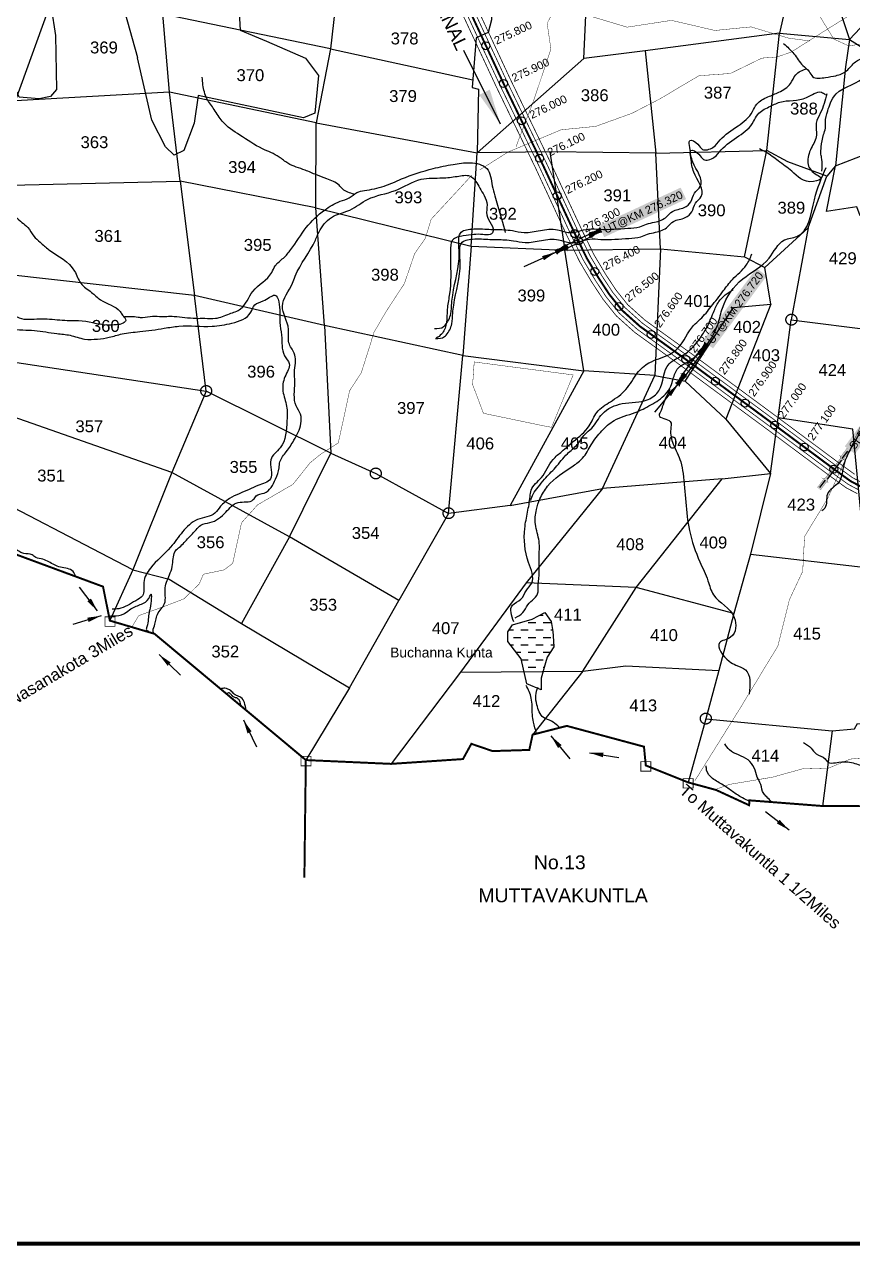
# Model space of a CAD drawing. Header units: feet. Extents: x 762418 to 770948, y 1592332 to 1602959.
# Drawn here: x 765419 to 767504, y 1592332 to 1595405 of the extents above; entities that cross this region are included whole.
import ezdxf
from ezdxf.enums import TextEntityAlignment as Align

# ---------------------------------------------------------------- set-up
doc = ezdxf.new("R2010")
doc.units = ezdxf.units.FT
doc.header["$LTSCALE"] = 15
doc.header["$MEASUREMENT"] = 0
doc.header["$PDMODE"] = 32
doc.header["$PDSIZE"] = 20
doc.linetypes.add('ACAD_ISO02W100', pattern=[15, 12, -3])
doc.linetypes.add('HIDDEN2', pattern=[0.1875, 0.125, -0.0625])
for name, color, linetype in [('CANAL1', 7, 'Continuous'), ('CSMark', 72, 'Continuous'), ('HILL', 17, 'Continuous'), ('PAPER SIZE', 10, 'Continuous'), ('PLOT', 7, 'Continuous'), ('PLOT NO', 7, 'Continuous'), ('ROADS', 6, 'Continuous'), ('STRUCTURE', 5, 'Continuous'), ('TANKS-STREAM', 4, 'Continuous'), ('VILLAGE BOUNDRY', 5, 'HIDDEN2'), ('VILLAGE STONES', 240, 'Continuous')]:
    doc.layers.add(name, color=color, linetype=linetype)
doc.styles.add('CANAL', font='Cambria.ttf')
doc.styles.get("Standard").update_dxf_attribs({"font": 'arial.ttf'})
doc.linetypes.add('DOTS', pattern='A,1e-06,-3,["●",Standard,S=3,R=0,X=-1.25,Y=-1.25],-3', length=6.000001)
doc.dimstyles.new('CRDS', dxfattribs={"dimtxt": 20, "dimasz": 35, "dimexe": 0.18, "dimexo": 0.0625, "dimgap": 0.09, "dimtad": 0, "dimtih": 1, "dimtoh": 1, "dimdec": 0, "dimzin": 2, "dimdsep": 46, "dimtxsty": 'CANAL', "dimcen": 0.09, "dimclrt": 256, "dimadec": 0, "dimazin": 0, "dimtfac": 1, "dimtdec": 0, "dimtofl": 0, "dimtmove": 0, "dimatfit": 3, "dimfxl": 1, "dimtfill": 2, "dimtfillclr": 5, "dimtolj": 1, "dimtzin": 0, "dimarcsym": 0})
doc.dimstyles.get("Standard").update_dxf_attribs({"dimtxt": 0.18, "dimasz": 0.18, "dimexe": 0.18, "dimexo": 0.0625, "dimgap": 0.09, "dimtad": 0, "dimtih": 1, "dimtoh": 1, "dimdec": 4, "dimzin": 0, "dimdsep": 46, "dimtxsty": 'Standard', "dimcen": 0.09, "dimadec": 0, "dimazin": 0, "dimtfac": 1, "dimtdec": 4, "dimtofl": 0, "dimtmove": 0, "dimatfit": 3, "dimfxl": 1, "dimtolj": 1, "dimtzin": 0, "dimarcsym": 0})

# ---------------------------------------------------------------- blocks, each defined once
blk = doc.blocks.new('SLB')
at = {"layer": 'STRUCTURE'}
h = blk.add_hatch(dxfattribs=at)
h.set_pattern_fill('DOTS', color=6, scale=20, angle=320.3722, style=0)
h.set_pattern_definition([(320.372247934, (-159.4327, -72.9564), (1.2786241598, 0.5641323054), [0, -1.25])])
h.paths.add_polyline_path([(769699.5, 1706871.1), (769699.5, 1706861.1), (769729.1, 1706861.1), (769732.1, 1706863.1), (769792.1, 1706863.1), (769795.1, 1706861.1), (769824.7, 1706861.1), (769824.7, 1706871.1), (769795.1, 1706871.1), (769792.1, 1706869.1), (769732.1, 1706869.1), (769729.1, 1706871.1)])
at = {"layer": 'STRUCTURE', "color": 6, "linetype": 'ACAD_ISO02W100', "ltscale": 0.5, "const_width": 0.5}
for points in [[(769699.5, 1706871.1), (769729.1, 1706871.1)], [(769699.5, 1706861.1), (769729.1, 1706861.1)], [(769795.1, 1706871.1), (769824.7, 1706871.1)], [(769795.1, 1706861.1), (769824.7, 1706861.1)]]:
    blk.add_lwpolyline(points, dxfattribs=at)
at = {"layer": 'STRUCTURE', "color": 6, "const_width": 0.628}
for points in [[(769726.1, 1706877.1), (769726.1, 1706873.1), (769732.1, 1706869.1), (769792.1, 1706869.1), (769798.1, 1706873.1), (769798.1, 1706877.1)], [(769726.1, 1706855.1), (769726.1, 1706859.1), (769732.1, 1706863.1), (769792.1, 1706863.1), (769798.1, 1706859.1), (769798.1, 1706855.1)]]:
    blk.add_lwpolyline(points, dxfattribs=at)
at = {"layer": 'STRUCTURE', "color": 6}
blk.add_lwpolyline([(769732.1, 1706863.1), (769792.1, 1706863.1)], dxfattribs=at)
blk.add_lwpolyline([(769732.1, 1706863.1), (769792.1, 1706863.1)], dxfattribs=at)
at = {"layer": 'STRUCTURE', "color": 0}
blk.add_circle((769762.1, 1706866.1), 1.24, dxfattribs=at)
for points in [[(769703.8, 1706866), (769726.7, 1706866)], [(769818.6, 1706865.8), (769795.7, 1706865.8)]]:
    blk.add_leader(points, dimstyle='Standard', override={"dimasz": 10, "dimgap": 0.09, "dimtad": 0}, dxfattribs=at)
blk = doc.blocks.new('UT')
at = {"layer": 'STRUCTURE'}
h = blk.add_hatch(dxfattribs=at)
h.set_pattern_fill('DASH', color=150, scale=8, angle=-39.6278, style=0)
h.set_pattern_definition([(320.372247933, (-4370.464, -6260.8811), (1.40800153113, 0.132407282), [1, -1])])
h.paths.add_polyline_path([(765163, 1700681.9), (765165.6, 1700680.6), (765167.2, 1700680.3), (765169.1, 1700680), (765172.4, 1700679.6), (765176.4, 1700679.3), (765179.5, 1700679.5), (765183.1, 1700679.9), (765187.7, 1700680.9), (765188.9, 1700681.2), (765193.1, 1700682.2), (765196.1, 1700680.2), (765196.1, 1700672.2), (765193.1, 1700670.2), (765190.5, 1700670.8), (765188.1, 1700671.3), (765185.5, 1700671.8), (765183.6, 1700672.1), (765181, 1700672.5), (765180.3, 1700672.5), (765178.5, 1700672.6), (765176.7, 1700672.6), (765174.6, 1700672.5), (765172.5, 1700672.3), (765170.4, 1700672), (765168.5, 1700671.7), (765166.1, 1700671.2), (765165, 1700670.8), (765163, 1700669.7)])
h.paths.add_polyline_path([(765259.1, 1700682.2), (765256.1, 1700680.2), (765256.1, 1700672.2), (765259.1, 1700670.2), (765261.9, 1700671), (765264.4, 1700671.6), (765266.4, 1700672), (765269.1, 1700672.5), (765272.7, 1700673), (765276.1, 1700673.1), (765278.6, 1700672.9), (765281.2, 1700672.7), (765283.9, 1700672.3), (765286.4, 1700671.9), (765288, 1700671.3), (765289.2, 1700670.6), (765289.1, 1700682.7), (765287.6, 1700681.8), (765285.7, 1700681.2), (765283, 1700680.7), (765281.2, 1700680.4), (765276.7, 1700679.9), (765272.7, 1700679.9), (765268.7, 1700680.3), (765264.8, 1700681), (765261.2, 1700681.7)])
at = {"layer": 'STRUCTURE', "color": 150, "const_width": 0.628}
for points in [[(765190.1, 1700688.2), (765190.1, 1700684.2), (765196.1, 1700680.2), (765256.1, 1700680.2), (765262.1, 1700684.2), (765262.1, 1700688.2)], [(765190.1, 1700664.2), (765190.1, 1700668.2), (765196.1, 1700672.2), (765256.1, 1700672.2), (765262.1, 1700668.2), (765262.1, 1700664.2)]]:
    blk.add_lwpolyline(points, dxfattribs=at)
at = {"layer": 'STRUCTURE', "color": 150}
for points in [[(765196.1, 1700680.2), (765256.1, 1700680.2)], [(765196.1, 1700672.2), (765256.1, 1700672.2)], [(765196.1, 1700672.2), (765256.1, 1700672.2)]]:
    blk.add_lwpolyline(points, dxfattribs=at)
at = {"layer": 'STRUCTURE', "color": 0}
blk.add_circle((765226.1, 1700676.2), 1.89, dxfattribs=at)
at = {"layer": 'STRUCTURE', "color": 150}
for points in [[(765163, 1700681.9), (765164.4, 1700681.1), (765167.9, 1700680.2), (765171.2, 1700679.8), (765176.1, 1700679.4), (765184.7, 1700680.3), (765193.1, 1700682.2)], [(765163, 1700669.7), (765164.3, 1700670.6), (765167.8, 1700671.6), (765171.2, 1700672.1), (765176, 1700672.6), (765184.7, 1700672), (765193.1, 1700670.2)], [(765289.1, 1700682.7), (765287.8, 1700681.9), (765284.3, 1700680.9), (765280.9, 1700680.4), (765276.1, 1700679.8), (765267.4, 1700680.5), (765259.1, 1700682.2)], [(765289.2, 1700670.6), (765287.8, 1700671.4), (765284.2, 1700672.3), (765280.9, 1700672.7), (765276.1, 1700673.1), (765267.4, 1700672.2), (765259.1, 1700670.2)]]:
    blk.add_spline(points, degree=3, dxfattribs=at)
at = {"layer": 'STRUCTURE', "color": 0}
blk.add_text('STREAM', height=5, dxfattribs=at).set_placement((765148.2, 1700675.8), align=Align.MIDDLE_CENTER)
for points in [[(765190.9, 1700676), (765164.2, 1700675.8)], [(765289.3, 1700676.7), (765265.4, 1700676.4)]]:
    blk.add_leader(points, dimstyle='Standard', override={"dimasz": 10, "dimgap": 0.09, "dimtad": 0}, dxfattribs=at)

msp = doc.modelspace()

# ---------------------------------------------------------------- hatches: boundary and pattern name
at = {"layer": 'TANKS-STREAM'}
h = msp.add_hatch(dxfattribs=at)
h.set_pattern_fill('DASH', color=256, scale=150, style=0)
h.paths.add_polyline_path([(766750.1, 1593866.7), (766749.5, 1593877.1), (766745.2, 1593902.3), (766729.2, 1593925.1), (766697.2, 1593908.5), (766647.9, 1593894.3), (766636.2, 1593876.5), (766636.2, 1593852.5), (766669.5, 1593808.2), (766676.7, 1593776.3), (766724.6, 1593776.7), (766730.4, 1593798.4), (766734.7, 1593812.5), (766751.4, 1593839)])

# ---------------------------------------------------------------- linework, layer by layer
at = {"layer": 'CANAL1', "color": 5, "const_width": 2}
for points in [[(766509.9, 1595480.6), (766615.4, 1595254.1), (766715.1, 1595047.5), (766793.3, 1594879.1), (766825.7, 1594812.7), (766856, 1594761.7), (766883.5, 1594719.7), (766916.1, 1594679), (766961.8, 1594638), (767075.7, 1594555.8), (767305.6, 1594386.1), (767453.3, 1594276.2), (767493.1, 1594247.5), (767519.8, 1594233.4)], [(766528, 1595489.1), (766633.4, 1595262.7), (766733.2, 1595056), (766811.3, 1594887.7), (766843.3, 1594822.2), (766872.9, 1594772.3), (766899.7, 1594731.5), (766930.7, 1594692.8), (766974.4, 1594653.6), (767087.5, 1594572), (767317.5, 1594402.2), (767465.1, 1594292.4), (767503.6, 1594264.5), (767528.2, 1594251.6)]]:
    msp.add_lwpolyline(points, dxfattribs=at)
at = {"layer": 'CANAL1', "color": 1, "linetype": 'HIDDEN2', "ltscale": 7, "const_width": 5}
msp.add_lwpolyline([(766519, 1595484.8), (766624.4, 1595258.4), (766724.2, 1595051.8), (766804.7, 1594878.5), (766834.5, 1594817.4), (766864.5, 1594767), (766891.6, 1594725.6), (766923.4, 1594685.9), (766968.1, 1594645.8), (767083.7, 1594562.4), (767311.6, 1594394.1), (767456.5, 1594286.3), (767459.2, 1594284.3), (767498.4, 1594256), (767524, 1594242.5)], dxfattribs=at)
at = {"layer": 'CANAL1', "color": 1, "const_width": 2}
for points in [[(766537.1, 1595493.4), (766642.5, 1595267), (766742.2, 1595060.3), (766820.4, 1594892), (766852.1, 1594826.9), (766881.4, 1594777.6), (766907.8, 1594737.4), (766938, 1594699.7), (766980.7, 1594661.4), (767093.4, 1594580.1), (767323.5, 1594410.2), (767471, 1594300.4), (767508.9, 1594273)], [(766500.9, 1595476.3), (766606.3, 1595249.8), (766706.1, 1595043.2), (766784.2, 1594874.8), (766816.9, 1594807.9), (766847.5, 1594756.4), (766875.4, 1594713.9), (766908.8, 1594672.1), (766955.5, 1594630.2), (767069.8, 1594547.8), (767299.7, 1594378.1), (767447.4, 1594268.2), (767487.8, 1594239), (767515.7, 1594224.3)]]:
    msp.add_lwpolyline(points, dxfattribs=at)
at = {"layer": 'CSMark', "color": 3}
for p in [(766580.9, 1595351.9), (766625, 1595257.1), (766670.5, 1595162.9), (766716, 1595068.7), (766760.3, 1594974), (766804.4, 1594879.1), (766804.5, 1594878.4), (766804.6, 1594878.7), (766813.5, 1594860.5), (766854.7, 1594783.5), (766915.8, 1594695.4), (766996.6, 1594625.2), (767083.7, 1594562.4), (767099.8, 1594550.5), (767158.3, 1594507.3), (767233, 1594452.2), (767307.6, 1594397.1), (767382, 1594341.7), (767456.4, 1594286.3)]:
    msp.add_point(p, dxfattribs=at)
at = {"layer": 'HILL'}
for points in [[(765705, 1595321.8), (765671.8, 1595438), (765717.4, 1595538.5), (765744.4, 1595593.4), (765886.6, 1595572.7), (765926.1, 1595544.7), (765958.2, 1595463.9), (765962.4, 1595391.3), (766028.8, 1595363.3), (766126.4, 1595320.8), (766159.6, 1595277.3), (766150.2, 1595181.9), (766121.2, 1595170.5), (765856.5, 1595226.5), (765846.1, 1595157), (765820.1, 1595088.2), (765796.3, 1595076.7), (765774.5, 1595097.5), (765740.2, 1595164.9), (765703.9, 1595321.4)], [(765357.1, 1595428.6), (765427.2, 1595451.9), (765486.8, 1595448.4), (765497.3, 1595377.2), (765499.6, 1595241.9), (765484.5, 1595224.4), (765456.4, 1595218.5), (765406.2, 1595222), (765394.5, 1595246.5), (765385.2, 1595328.2), (765352.4, 1595422.7), (765354.8, 1595433.2)]]:
    msp.add_lwpolyline(points, dxfattribs=at)
at = {"layer": 'PAPER SIZE', "color": 5, "const_width": 10}
msp.add_lwpolyline([(770731.4, 1592336.5), (762666.1, 1592336.5), (762666.1, 1602277.4), (770731.4, 1602277.4)], close=True, dxfattribs=at)
at = {"layer": 'PLOT'}
for points in [[(766275.3, 1595981.8), (766654.8, 1595896.6), (767358.7, 1595783.8), (767496.2, 1595367.2), (767615.1, 1595495.3), (767704.3, 1595450.4), (767903.5, 1595547.7)], [(766613.6, 1595611.4), (766601.7, 1595554.1), (766594.8, 1595416.7), (766586.1, 1595385.4), (766555.9, 1595372), (766545.8, 1595246.4), (766562.4, 1595242.2), (766559, 1595081.9), (766827.3, 1595319.8)], [(767375.3, 1595631.2), (767319.7, 1595383.3), (767496.2, 1595367.2)], [(766212, 1595543.4), (766189.2, 1595343.9), (765767.6, 1595431.1)], [(767496.2, 1595367.2), (767716.3, 1595229.5), (767839.5, 1595247.1), (767869.8, 1595230), (767907.3, 1595246.5), (767913.4, 1595284), (767950.5, 1595288), (767961.1, 1595358.7), (767931.2, 1595436.6), (767908.9, 1595444), (767903.5, 1595547.7)], [(767319.7, 1595383.3), (766981.7, 1595339.2), (766827.3, 1595319.8), (766837.6, 1595536.9)], [(765783.9, 1595235), (765397, 1595213.5), (765493.4, 1595480.8)], [(766153.7, 1595157.4), (765783.9, 1595235), (765767.6, 1595431.1)], [(767008.4, 1595081.3), (767287.7, 1595088.5), (767319.7, 1595383.3)], [(767496.2, 1595367.2), (767485.5, 1595298.4), (767460.7, 1595049.5), (767438.7, 1595023.2), (767340.9, 1595059.4), (767287.7, 1595088.5)], [(766189.2, 1595343.9), (766153.7, 1595157.4), (766559, 1595081.9)], [(766189.2, 1595343.9), (766547.6, 1595266.1)], [(766981.7, 1595339.2), (767008.4, 1595081.3), (766741.6, 1595084.6), (766559, 1595081.9)], [(765384.8, 1595000.5), (765811, 1595011.1), (765783.9, 1595235)], [(766152.6, 1594943.7), (766153.7, 1595157.4)], [(767460.7, 1595049.5), (767538.7, 1595079.7), (767572.2, 1595120.3), (767618.4, 1595099.5), (767633.2, 1595055.6), (767692, 1594990.3), (767696.4, 1594957.3), (767522.8, 1594923.3), (767514, 1594946.4), (767438.2, 1594934.8), (767460.7, 1595049.5)], [(766152.6, 1594943.7), (766543.8, 1594847), (766559, 1595081.9)], [(766741.6, 1595084.6), (766779.5, 1594837), (767020.4, 1594840.9), (767008.4, 1595081.3)], [(767020.4, 1594840.9), (767231.8, 1594820.4), (767287.7, 1595088.5)], [(767231.8, 1594820.4), (767282.8, 1594793.7), (767392, 1594893.3), (767438.7, 1595023.2)], [(765811, 1595011.1), (765847.1, 1594722.8), (765374.9, 1594776.2)], [(766174.3, 1594647.7), (766152.6, 1594943.7), (765811, 1595011.1)], [(767392, 1594893.3), (767349.5, 1594661.9), (767562.9, 1594634.7), (767696.4, 1594957.3)], [(766543.8, 1594847), (766522.4, 1594572.4)], [(766543.8, 1594847), (766779.5, 1594837)], [(766642, 1594194.9), (766874.5, 1594237.2), (767005.8, 1594521.6), (766827.4, 1594533.4), (766779.5, 1594837)], [(767020.4, 1594840.9), (767005.8, 1594521.6), (767082.2, 1594507.4), (767203.8, 1594692.6), (767298, 1594701.7), (767282.8, 1594793.7)], [(765361.8, 1594560.3), (765876.6, 1594482.4), (765847.1, 1594722.8)], [(766174.3, 1594647.7), (765847.1, 1594722.8)], [(767298, 1594701.7), (767184.7, 1594411.9), (767082.2, 1594507.4)], [(767504.1, 1594386.9), (767316.6, 1594415), (767349.5, 1594661.9)], [(766486.8, 1594174.7), (766522.4, 1594572.4), (766174.3, 1594647.7), (766190.4, 1594326.5)], [(766522.4, 1594572.4), (766827.4, 1594533.4), (766642, 1594194.9), (766486.8, 1594174.7)], [(765876.6, 1594482.4), (765789.8, 1594277.4), (765277.7, 1594457.4)], [(766086.6, 1594115.4), (766190.4, 1594326.5), (765876.6, 1594482.4)], [(767184.7, 1594411.9), (767296.9, 1594275.2), (767316.6, 1594415)], [(767246.5, 1594071.9), (767537.5, 1594038.7), (767504.1, 1594386.9)], [(766190.4, 1594326.5), (766303.6, 1594274.8), (766486.8, 1594174.7), (766361.5, 1593955)], [(765789.8, 1594277.4), (765692.4, 1594032.9), (765269, 1594252.7)], [(766086.6, 1594115.4), (765789.8, 1594277.4)], [(766959, 1593988.2), (767175.5, 1594261.9), (766874.5, 1594237.2)], [(767175.5, 1594261.9), (767296.9, 1594275.2), (767246.5, 1594071.9), (767204.7, 1593922.9), (766959, 1593988.2)], [(766874.5, 1594237.2), (766682.1, 1593999.6), (766517.2, 1593775), (766342.1, 1593544.1)], [(766237.6, 1593735.8), (766361.5, 1593955), (766086.6, 1594115.4), (765965.2, 1593897.5)], [(765692.4, 1594032.9), (765634.2, 1593904.7)], [(765692.4, 1594032.9), (765783.5, 1594008.9), (765965.2, 1593897.5), (766237.6, 1593735.8), (766127.5, 1593553.7)], [(766825.1, 1593777.5), (766959, 1593988.2), (766682.1, 1593999.6)], [(767204.7, 1593922.9), (767166.9, 1593778.9)], [(766825.1, 1593777.5), (766932.7, 1593790.9), (767166.9, 1593778.9), (767134.2, 1593657.7), (767089.5, 1593497.6)], [(766517.2, 1593775), (766825.1, 1593777.5), (766698.3, 1593617.6)], [(767134.2, 1593657.7), (767452.3, 1593627.3), (767428.3, 1593438)], [(767452.3, 1593627.3), (767508.2, 1593632.5), (767515.8, 1593645.4), (767774.1, 1593637.7), (767767.3, 1593552.4), (767780.4, 1593495.7), (767778.3, 1593440.3)]]:
    msp.add_lwpolyline(points, dxfattribs=at)
at = {"layer": 'ROADS', "linetype": 'HIDDEN2', "ltscale": 10, "const_width": 1}
for points in [[(767362.4, 1596758), (767329.5, 1596719.4), (767337.2, 1596665.5), (767339.5, 1596606.4), (767333.6, 1596561.3), (767336, 1596436.3), (767341.9, 1596373.9), (767322.6, 1596265.6), (767300.9, 1596208), (767258.7, 1596165.2), (767215.3, 1596100.8), (767176.5, 1596031.3), (767212.9, 1595960.5), (767250.4, 1595888.2), (767268, 1595812.7), (767300.8, 1595747.1), (767317.3, 1595710.5), (767322, 1595663.1), (767334.9, 1595607.5), (767375.3, 1595543.7), (767402.9, 1595456.1), (767456.2, 1595368.8), (767494.3, 1595351.3), (767533.6, 1595357.7)], [(766656.5, 1595097.5), (766701.8, 1595216.4), (766744.4, 1595343.3), (766734.9, 1595408.3), (766764.2, 1595464.9), (766758.5, 1595518.7), (766780.2, 1595614.5), (766785, 1595642.8), (766802, 1595695.6), (766804.8, 1595783.3), (766844.4, 1595854.1), (766827.4, 1595941.3), (766850.1, 1596004.5), (766915.2, 1596085.6), (766980.5, 1596200.4), (767008.8, 1596356), (767083.6, 1596466.1), (767089.2, 1596551)], [(766078.7, 1595582.3), (766130.6, 1595556.6), (766167.2, 1595531.9), (766219.5, 1595521.1), (766269.9, 1595512.2), (766345.6, 1595501.2), (766411, 1595490), (766453.5, 1595475.9), (766512.2, 1595480.7), (766575.3, 1595457.2), (766630.6, 1595447.5), (766724.9, 1595444.8), (766789.9, 1595426.2), (766849.3, 1595424.7), (766936.3, 1595398.6), (767047.7, 1595415.7), (767157.2, 1595390.3), (767248.1, 1595399.3), (767343, 1595370.9), (767396.5, 1595363.8)], [(767595.6, 1595463.1), (767514.4, 1595439.5), (767447.3, 1595398), (767349.1, 1595335.8), (767313.2, 1595323.5), (767275.5, 1595320.7), (767196.1, 1595282), (767116.8, 1595276.3), (767019.4, 1595218.5), (766948.5, 1595181.8), (766856.9, 1595148.8), (766770.1, 1595140.3), (766636.6, 1595084.3), (766564.9, 1595039)], [(765688, 1593885.9), (765706.8, 1593917.2), (765775.7, 1593942.2), (765820.9, 1593959.6), (765859.1, 1593997.1), (765869.6, 1594021.4), (765921.7, 1594032.5), (765943.4, 1594048.8), (765965.6, 1594150.9), (766005.9, 1594196.1), (766095.1, 1594247.8), (766138.2, 1594302), (766164.6, 1594323.5), (766209.1, 1594352), (766221.7, 1594409.3), (766237.7, 1594483.6), (766266.9, 1594528.1), (766290.6, 1594602.8), (766298.3, 1594629.2), (766330.3, 1594684.1), (766375.5, 1594752.9), (766401.3, 1594828.4), (766428.4, 1594867.3), (766443, 1594915.2), (766503.5, 1594980.5), (766546.1, 1595026.8)], [(766551.3, 1594554.9), (766547.3, 1594498.7), (766574.6, 1594426.6), (766724.7, 1594395.3), (766745.9, 1594391.3), (766800.4, 1594523.2), (766551, 1594555.9)]]:
    msp.add_lwpolyline(points, dxfattribs=at)
at = {"layer": 'ROADS', "linetype": 'DOTS', "ltscale": 0.5, "const_width": 1}
for points in [[(767106.9, 1593501.9), (767219.4, 1593682.2), (767315.6, 1593840.6), (767344.7, 1593957.4), (767378.2, 1594029), (767382.8, 1594116.6), (767440.8, 1594211.7), (767534.4, 1594417.9), (767655, 1594577.4), (767729.6, 1594690.4), (767747.7, 1594773.8)], [(767156.4, 1593478.8), (767193.8, 1593492.4), (767302.1, 1593510.6), (767384.1, 1593533.4), (767438.7, 1593531.5), (767497.9, 1593556.1), (767575.3, 1593563.4), (767638.2, 1593604.3), (767726.5, 1593595.2), (767816.6, 1593624.3), (767942.7, 1593662.7), (768019.2, 1593693.6), (768124.9, 1593717.3), (768199.5, 1593741.9), (768334.3, 1593758.2), (768349.8, 1593774.6), (768465, 1593856), (768567.9, 1593916.1), (768647.2, 1593986.1), (768809.3, 1594079.8), (768899.4, 1594073.4), (769045.1, 1594096.1), (769174.9, 1594078.3), (769322.5, 1594084.7)]]:
    msp.add_lwpolyline(points, dxfattribs=at)
at = {"layer": 'TANKS-STREAM'}
msp.add_lwpolyline([(766683.6, 1593745.5), (766669.5, 1593808.2), (766636.2, 1593852.5), (766636.2, 1593876.5), (766647.9, 1593894.3), (766697.2, 1593908.5), (766729.2, 1593925.1), (766745.2, 1593902.3), (766749.5, 1593877.1), (766750.1, 1593866.7), (766751.4, 1593839), (766734.7, 1593812.5), (766730.4, 1593798.4), (766720, 1593759.7), (766720, 1593730.2), (766683.6, 1593745.5)], dxfattribs=at)
for points in [[(767330.2, 1595357.3), (767356, 1595331.5), (767378.5, 1595302.3), (767394.3, 1595286.6), (767403.2, 1595274.3), (767435.8, 1595272), (767461.7, 1595276.5), (767488.6, 1595288.9), (767511.1, 1595311.3), (767532.5, 1595322.5), (767569.5, 1595365.2), (767581.9, 1595398.9), (767597.6, 1595424.7), (767610, 1595475.2), (767626.9, 1595492), (767625.7, 1595511.1), (767580.8, 1595533.5), (767553.8, 1595553.7), (767520.1, 1595575.1), (767496.5, 1595602)], [(767426.4, 1595035.9), (767426.4, 1595066.6), (767424, 1595078.7), (767424.8, 1595097.3), (767430.5, 1595128), (767435.3, 1595144.1), (767435.3, 1595158.7), (767441, 1595187.8), (767448.3, 1595208), (767462, 1595230.6), (767534.9, 1595278.6), (767546.2, 1595307.7), (767551.9, 1595315.8), (767557.5, 1595322.2), (767564, 1595294.8), (767581.8, 1595251.9), (767588.3, 1595240.6), (767610.9, 1595182.4), (767632, 1595143.7), (767641.7, 1595121), (767675.7, 1595050.4), (767717, 1595035.1), (767729.1, 1595018.1), (767731.5, 1594986.6), (767728.3, 1594962.4), (767725.1, 1594898.9), (767736.4, 1594877.1), (767742.9, 1594849.7), (767755.9, 1594792.3), (767749.4, 1594769.7), (767744.6, 1594715.1), (767742.2, 1594677.9), (767741.3, 1594630.3), (767726, 1594574.5), (767704.1, 1594522.8), (767637.8, 1594469.8), (767622.5, 1594467.4), (767582.8, 1594429.4), (767554.5, 1594413.3), (767511.6, 1594359.9), (767480, 1594290), (767468.7, 1594252.9), (767440.3, 1594223), (767433.9, 1594188.2), (767426.6, 1594180.9)], [(766248.6, 1594978.1), (766220.2, 1594990.9), (766211, 1595001), (766180.7, 1595016.6), (766154.1, 1595026.7), (766125.6, 1595038.6), (766082.5, 1595056), (766060.5, 1595071.6), (766018.3, 1595092.6), (765961.2, 1595126.8), (765917.2, 1595161.7), (765897, 1595191), (765878.6, 1595218.5), (765868.5, 1595253.3), (765866.7, 1595272.6)], [(766451.1, 1594640.2), (766474.4, 1594644.8), (766478.3, 1594648.7), (766492.5, 1594677.1), (766494.8, 1594704.3), (766497.1, 1594724.1), (766513.5, 1594829.2), (766512.4, 1594859.2), (766516.4, 1594880.2), (766544.2, 1594890.4), (766588.4, 1594889.8), (766625.9, 1594888.7), (766647.4, 1594886.4), (766677, 1594881.9), (766717.8, 1594887), (766760.9, 1594888.7), (766791.6, 1594881.3), (766838.7, 1594890.4), (766867.6, 1594889.8), (766938.3, 1594892.3), (766967.8, 1594896.2), (766984.8, 1594903), (767005.3, 1594907.6), (767035.9, 1594921.7), (767050.1, 1594934.8), (767080.2, 1594944.4), (767096.6, 1594959.1), (767105.7, 1594980.7), (767120.4, 1594997.7), (767101.7, 1595058.6), (767093.7, 1595095.5), (767093.7, 1595113), (767114.2, 1595104), (767126.1, 1595090.9), (767152.2, 1595096), (767170.3, 1595114.7), (767215.3, 1595150), (767252.2, 1595186.3), (767262.4, 1595204.4), (767290.8, 1595223.1), (767318, 1595235), (767347.4, 1595256.8), (767360.6, 1595278.6), (767388, 1595294.4)], [(766453.6, 1594614.9), (766476.9, 1594619.5), (766480.8, 1594623.4), (766495, 1594651.8), (766497.3, 1594679), (766499.6, 1594698.8), (766516, 1594803.9), (766514.9, 1594833.9), (766518.9, 1594854.9), (766546.7, 1594865.1), (766590.9, 1594864.5), (766628.4, 1594863.4), (766650, 1594861.1), (766679.5, 1594856.6), (766720.3, 1594861.7), (766763.4, 1594863.4), (766794.1, 1594856), (766841.2, 1594865.1), (766870.1, 1594864.5), (766940.8, 1594867), (766970.3, 1594870.9), (766987.3, 1594877.7), (767007.8, 1594882.3), (767038.4, 1594896.4), (767052.6, 1594909.5), (767082.7, 1594919.1), (767099.1, 1594933.8), (767108.2, 1594955.4), (767122.9, 1594972.4), (767104.2, 1595033.3), (767096.2, 1595070.2), (767096.2, 1595087.8), (767116.7, 1595078.7), (767128.6, 1595065.6), (767154.7, 1595070.7), (767172.8, 1595089.5), (767217.8, 1595124.7), (767254.7, 1595161), (767264.9, 1595179.1), (767293.3, 1595197.8), (767320.5, 1595209.7), (767388, 1595221.6), (767425.5, 1595234.7), (767435.7, 1595229)], [(767439.2, 1595231.1), (767422.4, 1595181.8), (767412.2, 1595157.1), (767412.2, 1595122.3), (767397.6, 1595089.7), (767392, 1595052.7), (767413.4, 1595026.9), (767424.6, 1595019), (767405.5, 1595010.1), (767350.4, 1595035.9), (767316.7, 1595061.7), (767285.3, 1595084.1), (767269.5, 1595092)], [(765667.9, 1594669.8), (765705.4, 1594668.9), (765710.3, 1594668.1), (765735.5, 1594670.6), (765759.2, 1594670.6), (765795.9, 1594670.6), (765850.5, 1594665.7), (765873.3, 1594665.7), (765900.2, 1594665.7), (765935.3, 1594677.1), (765963, 1594689.3), (765994.2, 1594733.5), (766041.5, 1594780.8), (766050.5, 1594797.9), (766070.9, 1594817.4), (766089.6, 1594838.6), (766128.7, 1594894), (766174.6, 1594938.3), (766213.7, 1594960.3), (766236.6, 1594969.3), (766256.1, 1594982.3), (766274.9, 1594987.2), (766324.6, 1594998.6), (766368.6, 1595016.5), (766447.7, 1595042.6), (766498.3, 1595053.2), (766540.7, 1595057.2), (766583.1, 1595042.6), (766596.9, 1594999.4), (766610, 1594950.5), (766629.6, 1594881.3)], [(765744.9, 1593872.5), (765743.9, 1593874.2), (765746.4, 1593892), (765749.9, 1593905.8), (765753.8, 1593920.3), (765771.9, 1593947.6), (765773.3, 1593987.3), (765778.6, 1594006.1), (765786.4, 1594024.8), (765792.2, 1594046.4), (765800, 1594081.1), (765809.5, 1594089.6), (765832.2, 1594113.3), (765851.4, 1594133.5), (765863.1, 1594145.2), (765886.2, 1594151.3), (765926.4, 1594178), (765956.9, 1594202.1), (765995.2, 1594209.2), (766002.7, 1594218.8), (766022.6, 1594225.9), (766051.4, 1594261.1), (766060.3, 1594289.1), (766062.4, 1594304.4), (766078.4, 1594329.9), (766097.6, 1594358.8), (766115, 1594400.6), (766114.2, 1594424), (766103.2, 1594445.3), (766099.8, 1594504.2), (766099.2, 1594535.3), (766101.5, 1594559.1), (766098.1, 1594577.8), (766085, 1594603.9), (766083.9, 1594637.9), (766068.5, 1594696.6), (766094.1, 1594753.8), (766100.9, 1594771.4), (766151.4, 1594862.4), (766163.4, 1594888.5), (766196.8, 1594922.5), (766238.3, 1594938.3), (766283.1, 1594965), (766352.9, 1594987.6), (766417.8, 1595015.7), (766471.1, 1595019.1), (766508, 1595023.1), (766540.9, 1595023.7), (766565.3, 1594993.6), (766576.1, 1594974.9), (766583.5, 1594951.1), (766582.9, 1594926.2), (766594.3, 1594902.6), (766597.7, 1594881.1), (766591.5, 1594876.6), (766572.7, 1594876.6), (766550, 1594876.6), (766523.9, 1594873.2), (766496.7, 1594862.4), (766491.6, 1594834.6), (766491.6, 1594814.8), (766489.3, 1594727.1), (766483.7, 1594693.1), (766480.8, 1594651.8), (766468.9, 1594625.7), (766455.9, 1594615.5)], [(766654.8, 1593911.7), (766674, 1593925.3), (766686.4, 1593944.4), (766712.3, 1593977.1), (766712.3, 1593987.2), (766714.6, 1594018.8), (766714.6, 1594062.7), (766714.6, 1594104.4), (766705.6, 1594147.2), (766707.8, 1594184.4), (766716.8, 1594211.4), (766736, 1594242.9), (766800.5, 1594294.5), (766824.2, 1594313.7), (766845.7, 1594347.5), (766872.7, 1594382.4), (766903.2, 1594408.3), (766956.2, 1594428.6), (766995.7, 1594447.7), (767032.9, 1594474.8), (767046.4, 1594495), (767052.1, 1594513.1), (767064.5, 1594540.1), (767084.8, 1594553.6), (767165, 1594652.2), (767176.3, 1594691.6), (767227.1, 1594764.9), (767293.6, 1594816.7), (767332, 1594862.9), (767363.6, 1594871.9), (767407.5, 1594964.3), (767436.9, 1595045.4)], [(765308.9, 1594988), (765342.6, 1594963), (765354.7, 1594954.4), (765370.5, 1594935.1), (765397.7, 1594920.1), (765412.8, 1594907.2), (765427.8, 1594894.3), (765442.8, 1594872.9), (765458.6, 1594857.1), (765480.8, 1594838.5), (765545.3, 1594784.5), (765561.1, 1594753.8), (765588.3, 1594730.9), (765610.5, 1594712.3), (765659.9, 1594682.9), (765666.4, 1594673.7), (765674.2, 1594660.1), (765667.8, 1594653.6), (765650.6, 1594649.3), (765627.7, 1594648.6), (765555.4, 1594659.3), (765533.2, 1594659.3), (765508.1, 1594660.8), (765456.5, 1594663.6), (765407.1, 1594665.8), (765391.4, 1594673.7), (765372, 1594682.2), (765347.7, 1594680.8), (765324, 1594684.4), (765310.4, 1594687.2), (765280.3, 1594712.3), (765243.1, 1594740.2), (765204.4, 1594770.9), (765169.3, 1594789.5), (765152.1, 1594814.6)], [(766650.9, 1593901.6), (766647.4, 1593943.4), (766668.7, 1593958.5), (766682.1, 1593979.9), (766696.3, 1593999.4), (766688.3, 1594051), (766678.6, 1594136.9), (766685.7, 1594177.8), (766691.9, 1594216.9), (766694.6, 1594232.9), (766720.4, 1594264.9), (766749.8, 1594310.2), (766772, 1594330.7), (766800.5, 1594355.6), (766840.6, 1594394.7), (766860.3, 1594429), (766894.1, 1594455.7), (766933.3, 1594486.8), (766961.8, 1594527.7), (766991.2, 1594553.5), (767041, 1594573.9), (767064.2, 1594590.8), (767103.5, 1594647.4), (767120.4, 1594663.4), (767148, 1594695.4), (767178.3, 1594734.5), (767201.4, 1594763.8), (767236.1, 1594799.4), (767250.4, 1594827.9)], [(765175.8, 1594785.2), (765196.6, 1594760.9), (765208, 1594746.6), (765227.3, 1594730.9), (765236.7, 1594713.7), (765270.3, 1594673.7), (765296.8, 1594652.9), (765309.7, 1594642.2), (765334.1, 1594641.5), (765353.4, 1594644.3), (765383.5, 1594640), (765415, 1594636.5), (765444.4, 1594635), (765500.9, 1594627.2), (765533.9, 1594622.9), (765570.4, 1594613.6), (765603.3, 1594613.6), (765632.7, 1594617.9), (765664.9, 1594626.4), (765709.3, 1594632.2), (765770.9, 1594640.7), (765808.2, 1594645.8), (765891.3, 1594645.8), (765941.4, 1594653.6), (765989, 1594680.8), (765999, 1594699.4), (766020.5, 1594709.4), (766049.1, 1594723.7), (766062, 1594679.3), (766062, 1594655), (766066.3, 1594623.5), (766074.2, 1594571.6), (766085.7, 1594551.6), (766074.9, 1594518.7), (766069.9, 1594482.2), (766079.2, 1594444.3), (766080, 1594408.6), (766062.8, 1594339.7), (766039.2, 1594309.6), (766038.5, 1594261.3), (766007, 1594244.8), (765984.8, 1594234.8), (765935.3, 1594211.9), (765913.1, 1594192.6), (765898.8, 1594175.5), (765855.1, 1594159), (765817.2, 1594128.3), (765787.1, 1594089.6), (765736.1, 1594036.9), (765719.8, 1594000.6), (765716.4, 1593967), (765699.5, 1593954.8), (765656.6, 1593934.6), (765640.1, 1593933.9)], [(766693.8, 1594206.8), (766699.4, 1594223.4), (766712.1, 1594240.9), (766728, 1594260.7), (766755.7, 1594290), (766785.9, 1594324.9), (766810.5, 1594347.9), (766829.6, 1594373.3), (766847, 1594389.1), (766874, 1594425.6), (766924, 1594451), (766989.1, 1594461.3), (767016.1, 1594483.5), (767041.8, 1594551.5), (767076.7, 1594572.9), (767116.4, 1594611), (767134.6, 1594638.7), (767153.7, 1594680.7), (767167.2, 1594707.7), (767202.9, 1594738.6)], [(767043.9, 1594486.9), (767024.8, 1594442.7), (767021.8, 1594433.7), (767016.7, 1594421.6), (767044.9, 1594405.6), (767045.9, 1594386.5), (767052, 1594349.3), (767071.1, 1594304.1), (767077.1, 1594275), (767093.2, 1594131.7), (767119.4, 1594052.3), (767139.5, 1594005.1), (767153.6, 1593969.9), (767205.9, 1593912.6), (767196.8, 1593863), (767168.7, 1593848.9), (767192.8, 1593802.7), (767209.9, 1593792.7), (767234.1, 1593780.6), (767243.1, 1593719.3)], [(765548.3, 1594015.7), (765541.8, 1594028.5), (765509.7, 1594039.3), (765480.7, 1594052.6), (765465.8, 1594059.2), (765448, 1594063.7), (765438.3, 1594070.3), (765417.8, 1594073.7), (765408, 1594077.8), (765396, 1594084.2), (765382.1, 1594086.7), (765372.6, 1594092.5), (765364.3, 1594096.7), (765337.8, 1594093.6)], [(765635.7, 1593917.1), (765663.3, 1593918.9), (765671.8, 1593923.1), (765687.1, 1593934.5), (765713.7, 1593946.2), (765732.2, 1593960.3), (765737.1, 1593971), (765735.4, 1593935.9), (765732.9, 1593924.9), (765727.2, 1593888.8), (765726.5, 1593881.3), (765731.1, 1593878.8)], [(765976.9, 1593679.3), (765972.8, 1593698.2), (765964.2, 1593711.4), (765952.6, 1593716.2), (765947.3, 1593719.4), (765939.6, 1593727.6), (765931.2, 1593732.4), (765923.9, 1593734.3), (765912.4, 1593733.1)], [(766708.4, 1593621.1), (766700.6, 1593649.5), (766697.8, 1593668), (766694.9, 1593709.9), (766682.1, 1593741.8)], [(766768.8, 1593633.9), (766761.7, 1593639.6), (766746.1, 1593651.7), (766725.5, 1593660.9), (766709.2, 1593692.8), (766706.3, 1593716.2), (766712, 1593737.5)], [(765968.6, 1593686.2), (765965.5, 1593688.8), (765960.8, 1593703.3), (765952.6, 1593710), (765945.4, 1593712.9), (765940.1, 1593717.7), (765934.2, 1593722.6), (765927.1, 1593720.8)], [(767299.6, 1593448.7), (767287.5, 1593461.2), (767280, 1593469.3), (767272.5, 1593492.3), (767263.9, 1593510.9), (767255.9, 1593534), (767240.8, 1593554), (767193.6, 1593579.6), (767182.1, 1593594.6)], [(767380.1, 1593598.2), (767399.2, 1593583.6), (767412.2, 1593569.6), (767434.8, 1593556.6), (767441.8, 1593548.5), (767460.4, 1593547), (767492, 1593549), (767526.7, 1593539), (767537.7, 1593534.5), (767560.3, 1593523), (767583.9, 1593507.4), (767601, 1593498.9), (767634.6, 1593485.3), (767674.3, 1593473.3), (767693.4, 1593457.8), (767711.5, 1593442.2), (767731, 1593433.7), (767746.6, 1593448.2), (767749.6, 1593456.3), (767759.1, 1593462.3), (767815.8, 1593454.7), (767825.8, 1593452.7), (767860.4, 1593449.7), (767881, 1593447.7), (767908.6, 1593437.7), (767925.7, 1593436.7)], [(767244.8, 1593449.2), (767226.3, 1593458.7), (767201.7, 1593474.3), (767178.1, 1593490.8), (767151.5, 1593507.4), (767136.4, 1593527.9), (767135.4, 1593539)]]:
    msp.add_spline(points, degree=3, dxfattribs=at)
at = {"layer": 'VILLAGE BOUNDRY', "linetype": 'ACAD_ISO02W100', "ltscale": 0.1, "const_width": 5}
msp.add_lwpolyline([(767918.9, 1593436.2), (767428.3, 1593438), (767243.9, 1593452.3), (767243.3, 1593440), (767160.1, 1593478.4), (767089.5, 1593497.6), (766983.2, 1593540.2), (766978.6, 1593587.4), (766784.4, 1593639.7), (766698.3, 1593617.6), (766690, 1593579.2), (766597.6, 1593576.3), (766544.1, 1593594.6), (766523, 1593556.2), (766342.1, 1593544.1), (766127.5, 1593553.7), (765746.6, 1593871.5), (765634.2, 1593904.7), (765617, 1593990.3), (765193.6, 1594146.9)], dxfattribs=at)
msp.add_lwpolyline([(767918.9, 1593436.2), (767428.3, 1593438), (767243.9, 1593452.3), (767243.3, 1593440), (767160.1, 1593478.4), (767089.5, 1593497.6), (766983.2, 1593540.2), (766978.6, 1593587.4), (766784.4, 1593639.7), (766698.3, 1593617.6), (766690, 1593579.2), (766597.6, 1593576.3), (766544.1, 1593594.6), (766523, 1593556.2), (766342.1, 1593544.1), (766127.5, 1593553.7), (765746.6, 1593871.5), (765634.2, 1593904.7), (765617, 1593990.3), (765193.6, 1594146.9)], dxfattribs=at)
at = {"layer": 'VILLAGE BOUNDRY', "linetype": 'ACAD_ISO02W100', "ltscale": 0.5, "const_width": 5}
msp.add_lwpolyline([(766127.5, 1593553.7), (766123.8, 1593257.4)], dxfattribs=at)
at = {"layer": 'VILLAGE STONES', "linetype": 'ACAD_ISO02W100', "const_width": 2}
for points in [[(765621.9, 1593914.2), (765647.1, 1593914.2), (765647.1, 1593890.3), (765621.9, 1593890.3)], [(766115.1, 1593563.1), (766140.3, 1593563.1), (766140.3, 1593539.3), (766115.1, 1593539.3)], [(766970.8, 1593549.7), (766996, 1593549.7), (766996, 1593525.8), (766970.8, 1593525.8)], [(767077.2, 1593507), (767102.4, 1593507), (767102.4, 1593483.2), (767077.2, 1593483.2)]]:
    msp.add_lwpolyline(points, close=True, dxfattribs=at)
at = {"layer": 'VILLAGE STONES', "color": 0, "linetype": 'ACAD_ISO02W100'}
for centre in [(767349.6, 1594662.3), (765876.7, 1594482.8), (766303.6, 1594275.2), (766486.8, 1594175.1), (767134.3, 1593658.1)]:
    msp.add_circle(centre, 13.7, dxfattribs=at)

# ---------------------------------------------------------------- block references
at = {"layer": 'STRUCTURE', "color": 0}
for name, p, rotation in [('UT', (813727.8, -269454.3), 25.66706085221578), ('UT', (1699990.8, -20251.3), 54.241111089428), ('SLB', (1664544.7, -49233.8), 52.90159913309726)]:
    msp.add_blockref(name, p, dxfattribs=dict(at, rotation=rotation))

# ---------------------------------------------------------------- texts
at = {"layer": 'CSMark', "color": 1}
for s, rotation, p in [('275.800', 24.9654, (766603.3, 1595363.3)), ('275.900', 25.485, (766647.2, 1595269.2)), ('276.000', 25.7726, (766692, 1595176.2)), ('276.100', 25.7726, (766737.5, 1595082)), ('276.200', 25.7726, (766781.9, 1594987.3)), ('276.300', 27.5784, (766827, 1594889.8)), ('276.400', 27.5784, (766877.1, 1594795)), ('276.500', 38.7142, (766933.8, 1594713.2)), ('276.600', 54.1795, (767010.6, 1594646.2)), ('276.700', 54.5692, (767098.5, 1594582.8)), ('276.800', 54.5692, (767173.1, 1594527.7)), ('276.900', 54.5692, (767247.8, 1594472.6)), ('277.000', 54.5692, (767322.4, 1594417.5)), ('277.100', 54.5692, (767396.8, 1594362.1))]:
    msp.add_text(s, height=20, rotation=rotation, dxfattribs=at).set_placement(p, align=Align.MIDDLE_LEFT)
at = {"layer": 'PLOT NO'}
for s, p in [('369', (765619.3, 1595347.5)), ('378', (766376.1, 1595370.2)), ('370', (765987.9, 1595277.8)), ('379', (766372.1, 1595225.2)), ('386', (766854.6, 1595227.3)), ('387', (767164.3, 1595233.8)), ('388', (767381.3, 1595193.7)), ('363', (765595.4, 1595109.1)), ('394', (765967, 1595046.5)), ('391', (766911.5, 1594975.1)), ('393', (766385.7, 1594970.3)), ('389', (767349.6, 1594944.1)), ('392', (766623.4, 1594928.9)), ('390', (767149, 1594937.6)), ('361', (765630.4, 1594873.1)), ('395', (766006.3, 1594850.5)), ('429', (767479.1, 1594816.9)), ('398', (766326.6, 1594775.4)), ('399', (766695.2, 1594723.1)), ('401', (767114.2, 1594709.4)), ('360', (765623.9, 1594646.6)), ('400', (766883.5, 1594637)), ('402', (767238.1, 1594644.1)), ('403', (767286.2, 1594572.8)), ('396', (766014.8, 1594531.5)), ('424', (767452.8, 1594535.5)), ('397', (766392, 1594440)), ('357', (765582.5, 1594393.9)), ('406', (766566.5, 1594350.7)), ('405', (766804.2, 1594350.7)), ('404', (767050.7, 1594352.9)), ('351', (765486.3, 1594269.9)), ('355', (765970.6, 1594291.6)), ('423', (767374.4, 1594196.9)), ('354', (766278.1, 1594125.4)), ('356', (765887.8, 1594102.1)), ('408', (766944, 1594097)), ('409', (767153.3, 1594101.4)), ('353', (766171.2, 1593944.7)), ('411', (766787.1, 1593920)), ('407', (766479.5, 1593885.8)), ('410', (767029, 1593868.3)), ('415', (767389, 1593872.1)), ('352', (765924.8, 1593827)), ('412', (766582.1, 1593702.2)), ('413', (766976.8, 1593691.3)), ('414', (767284.3, 1593565))]:
    msp.add_text(s, height=30, dxfattribs=at).set_placement(p, align=Align.MIDDLE_CENTER)
at = {"layer": 'PLOT NO', "linetype": 'ByBlock'}
for s, rotation, p in [('From Nasanakota 3Miles', 30.7177, (765295.1, 1593632.7)), ('To Muttavakuntla 1 1/2Miles', 318.5524, (767065.3, 1593473))]:
    msp.add_text(s, height=30, rotation=rotation, dxfattribs=at).set_placement(p)
at = {"layer": 'STRUCTURE', "color": 5, "char_height": 20, "attachment_point": 1, "bg_fill": 1, "box_fill_scale": 1.3, "bg_fill_color": 7, "bg_fill_true_color": 16777215, "bg_fill_transparency": 4390977}
for s, insert, width, rotation in [('\\pi1.1982;UT@KM 276.320', (766873.1, 1594896.1), 215.139, 24.9287), ('\\pi1.1982;UT@KM 276.720', (767135.1, 1594610.3), 215.139, 53.5027), ('\\pi0.72756;SLB@KM 277.200', (767492.4, 1594344.7), 230.705, 53.5027)]:
    msp.add_mtext(s, dxfattribs=dict(at, insert=insert, width=width, rotation=rotation))
at = {"layer": 'VILLAGE STONES'}
msp.add_text('HNSS MAIN CANAL', height=33.904, rotation=295.5156, dxfattribs=at).set_placement((766320.1, 1595728.7))
at = {"layer": 'VILLAGE STONES', "color": 0, "linetype": 'ByBlock'}
msp.add_text('Buchanna Kunta', height=25, dxfattribs=at).set_placement((766339.6, 1593812))
at = {"layer": 'VILLAGE STONES', "linetype": 'ByBlock'}
for s, p in [('No.13', (766701.5, 1593278.8)), ('MUTTAVAKUNTLA', (766561.7, 1593195.7))]:
    msp.add_text(s, height=35, dxfattribs=at).set_placement(p)

# ---------------------------------------------------------------- leaders
at = {"layer": 'VILLAGE BOUNDRY', "linetype": 'ByBlock', "transparency": 33554687}
for points in [[(766756.2, 1594831.7), (766676, 1594795)], [(767064.6, 1594500.4), (767005.5, 1594429.2)]]:
    msp.add_leader(points, dimstyle='CRDS', override={"dimgap": 0.09, "dimtad": 0}, dxfattribs=at)
at = {"layer": 'VILLAGE BOUNDRY', "linetype": 'ByBlock'}
for points in [[(765603.2, 1593929), (765557.9, 1593988.7)], [(765612.5, 1593916.9), (765540.9, 1593894.8)], [(765758.1, 1593819.3), (765812.4, 1593767.6)], [(765970.4, 1593654.7), (766003.4, 1593587.3)], [(766744.5, 1593614.6), (766792.4, 1593556.8)], [(766841.4, 1593571.9), (766915.5, 1593560.3)], [(767344, 1593377.3), (767284.9, 1593423.4)]]:
    msp.add_leader(points, dimstyle='CRDS', override={"dimgap": 0.09, "dimtad": 0}, dxfattribs=at)
at = {"layer": 'VILLAGE STONES'}
msp.add_leader([(766617.4, 1595154.2), (766525, 1595339.6)], dimstyle='Standard', override={"dimasz": 90, "dimgap": 0.09, "dimtad": 0, "dimtfill": 2, "dimtfillclr": 5}, dxfattribs=at)

doc.saveas('drawing.dxf')
